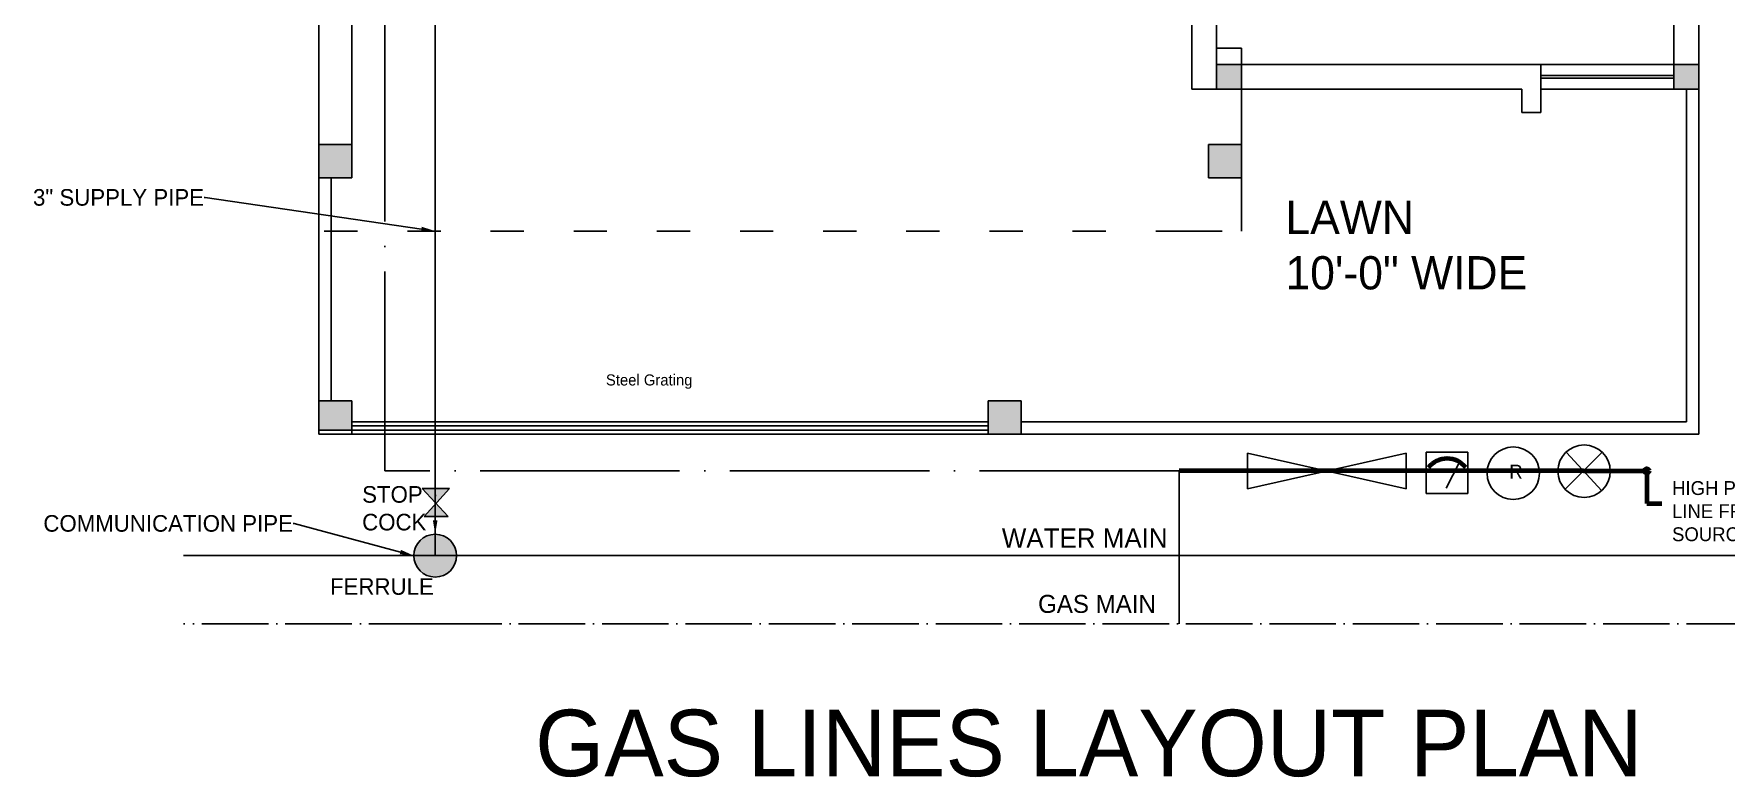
# Model space of a CAD drawing. Header units: inches. Extents: x 15230 to 16216, y 23508 to 24601.
# Drawn here: x 15230 to 15841, y 23508 to 23776 of the extents above; entities that cross this region are included whole.
import ezdxf
from ezdxf import colors
from ezdxf.entities.mleader import LeaderData, LeaderLine
from ezdxf.math import Vec2, Vec3

# ---------------------------------------------------------------- set-up
doc = ezdxf.new("R2010")
doc.units = ezdxf.units.IN
doc.header["$MEASUREMENT"] = 0
doc.linetypes.add('ACAD_ISO03W100', pattern=[30, 12, -18])
doc.linetypes.add('ACAD_ISO04W100', pattern=[30, 24, -3, 0, -3])
for name, color, linetype in [('Layer1', 140, 'Continuous'), ('orange', 20, 'Continuous'), ('shade', 145, 'ACAD_ISO03W100'), ('SUI GAS LINE', 30, 'ACAD_ISO04W100'), ('supply pipe', 140, 'Continuous'), ('TEXT', 31, 'Continuous'), ('WINDOWS', 210, 'Continuous')]:
    doc.layers.add(name, color=color, linetype=linetype)
doc.styles.get("Standard").update_dxf_attribs({"font": ''})
doc.styles.get('Standard').set_extended_font_data('Bahnschrift')

msp = doc.modelspace()

# ---------------------------------------------------------------- hatches: boundary and pattern name
at = {"lineweight": 211, "ltscale": 3}
h = msp.add_hatch(color=256, dxfattribs=at)
h.dxf.hatch_style = 1
h.paths.add_polyline_path([(15812.85, 23618.33, 1), (15811.15, 23618.33, 1)])
at = {"layer": 'Defpoints'}
h = msp.add_hatch(dxfattribs=at)
h.set_pattern_fill('AR-CONC', color=250)
h.set_pattern_definition([(50, (0, 0), (7.1726018, -0.6275213), [0.75, -8.25]), (355, (0, 0), (-1.3875133, 7.5219213), [0.6, -6.6]), (100.451444, (0.598, -0.052), (5.7850885, 6.8943999), [0.637402, -7.0114211]), (46.1842, (0, 2), (10.6724133, -1.6551928), [1.125, -12.375]), (96.635635, (0.889, 1.862), (9.3466195, 9.741186), [0.9561034, -10.5171376]), (351.184164, (0, 2), (9.3466195, 9.741186), [0.9, -9.9]), (21, (1, 1.5), (5.9690705, -4.0261889), [0.75, -8.25]), (326, (1, 1.5), (2.4331533, 7.2515005), [0.6, -6.6]), (71.451445, (1.4974, 1.1645), (8.4022238, 3.2253115), [0.6374019, -7.0114211]), (37.5, (0, 0), (0.12159855, 3.32893854), [0, -6.52, 0, -6.7, 0, -6.625]), (7.5, (0, 0), (2.63069537, 3.9441171), [0, -3.82, 0, -6.37, 0, -2.525]), (327.5, (-2.23, 0), (5.33822436, -0.22554872), [0, -2.5, 0, -7.8, 0, -10.35]), (317.5, (-3.23, 0), (5.8318617, 1.0010498), [0, -3.25, 0, -5.18, 0, -7.35])])
h.paths.add_polyline_path([(15586.33, 23643.61), (15574.33, 23643.61), (15574.33, 23631.61), (15586.33, 23631.61)])
h.paths.add_polyline_path([(15344.83, 23643.61), (15332.83, 23643.61), (15332.83, 23634.11), (15332.83, 23633.11), (15344.83, 23633.11)])
h.paths.add_polyline_path([(15344.83, 23736.16), (15332.83, 23736.16), (15332.83, 23724.16), (15344.83, 23724.16)])
h.paths.add_polyline_path([(15344.83, 23855.1), (15332.83, 23855.1), (15332.83, 23843.1), (15344.83, 23843.1)])
h.paths.add_polyline_path([(15394.33, 23855.1), (15385.33, 23855.1), (15385.33, 23846.1), (15394.33, 23846.1)])
h.paths.add_polyline_path([(15583.33, 23855.1), (15581.75, 23855.1), (15574.33, 23855.1), (15574.33, 23846.1), (15583.33, 23846.1)])
h.paths.add_polyline_path([(15665.83, 23855.1), (15656.83, 23855.1), (15656.83, 23846.1), (15665.83, 23846.1)])
h.paths.add_polyline_path([(15665.83, 23765.1), (15656.83, 23765.1), (15656.83, 23756.1), (15665.83, 23756.1)])
h.paths.add_polyline_path([(15665.83, 23736.16), (15653.83, 23736.16), (15653.83, 23724.16), (15665.83, 23724.16)])
h.paths.add_polyline_path([(15830.83, 23765.1), (15821.83, 23765.1), (15821.83, 23756.1), (15830.83, 23756.1)])
h.paths.add_polyline_path([(15830.83, 23945.1), (15821.83, 23945.1), (15821.83, 23936.1), (15830.83, 23936.1)])
h.paths.add_polyline_path([(15665.83, 23945.1), (15656.83, 23945.1), (15656.83, 23936.1), (15665.83, 23936.1)])
h.paths.add_polyline_path([(15394.33, 23960.1), (15385.33, 23960.1), (15385.33, 23951.1), (15394.33, 23951.1)])
h.paths.add_polyline_path([(15344.83, 23960.1), (15332.83, 23960.1), (15332.83, 23951.1), (15344.83, 23951.1)])
h.paths.add_polyline_path([(15344.83, 24043.89), (15332.83, 24043.89), (15332.83, 24031.89), (15344.83, 24031.89)])
h.paths.add_polyline_path([(15583.33, 24089.08), (15574.33, 24089.09), (15574.33, 24080.1), (15583.33, 24080.1)])
h.paths.add_polyline_path([(15830.83, 24190.1), (15821.83, 24190.1), (15821.83, 24181.1), (15830.83, 24181.1)])
h.paths.add_polyline_path([(15830.83, 24074.1), (15821.83, 24074.1), (15821.83, 24065.1), (15830.83, 24065.1)])
h.paths.add_polyline_path([(15830.83, 24259.1), (15821.83, 24259.1), (15821.83, 24250.1), (15830.83, 24250.1)])
h.paths.add_polyline_path([(15689.83, 24259.1), (15677.83, 24259.1), (15677.83, 24250.1), (15689.83, 24250.1)])
h.paths.add_polyline_path([(15583.33, 24254.1), (15574.33, 24254.1), (15574.33, 24245.1), (15583.33, 24245.1)])
h.paths.add_polyline_path([(15586.33, 24310.1), (15574.33, 24310.1), (15574.33, 24301.1), (15586.33, 24301.1)])
h.paths.add_polyline_path([(15394.33, 24254.1), (15385.33, 24254.1), (15385.33, 24245.1), (15394.33, 24245.1)])
h.paths.add_polyline_path([(15394.33, 24395.1), (15385.33, 24395.1), (15385.33, 24386.1), (15385.33, 24385.1), (15394.33, 24385.1), (15394.33, 24386.1)])
h.paths.add_polyline_path([(15394.33, 24476.1), (15385.33, 24476.1), (15385.33, 24467.1), (15394.33, 24467.1)])
at = {"layer": 'Layer1'}
h = msp.add_hatch(color=256, dxfattribs=at)
h.dxf.hatch_style = 1
h.paths.add_polyline_path([(15375.16, 23606.64), (15374.86, 23606.31), (15374.86, 23601.92), (15379.52, 23601.92)])
h.paths.add_polyline_path([(15374.86, 23606.31), (15370.91, 23601.92), (15374.86, 23601.92)])
h.paths.add_polyline_path([(15374.86, 23612.04), (15370.15, 23612.04), (15374.86, 23606.96)])
h.paths.add_polyline_path([(15380.03, 23612.04), (15374.86, 23612.04), (15374.86, 23606.96), (15375.16, 23606.64)])
at = {"layer": 'supply pipe'}
h = msp.add_hatch(color=256, dxfattribs=at)
h.dxf.hatch_style = 1
h.paths.add_polyline_path([(15374.86, 23595.47), (15374.86, 23587.75), (15382.59, 23587.75, 0.414214)])
h.paths.add_polyline_path([(15374.86, 23595.47, 0.414214), (15367.13, 23587.75), (15374.86, 23587.75)])
h.paths.add_polyline_path([(15382.59, 23587.75), (15374.86, 23587.75), (15367.13, 23587.75, 1)])

# ---------------------------------------------------------------- linework, layer by layer
for p, q in [((15656.83, 23765.1), (15656.83, 23936.1)), ((15332.83, 23846.1), (15332.83, 23704.1)), ((15656.83, 23846.1), (15656.83, 23756.1)), ((15647.83, 23756.1), (15647.83, 23836.93)), ((15821.83, 23810.1), (15821.83, 23765.1)), ((15830.83, 23810.1), (15830.83, 23765.1)), ((15656.83, 23756.1), (15656.83, 23770.94)), ((15656.83, 23770.94), (15665.83, 23770.94)), ((15665.83, 23770.94), (15665.83, 23756.1)), ((15656.83, 23765.1), (15656.83, 23756.1)), ((15821.83, 23765.1), (15665.83, 23765.1)), ((15821.83, 23765.1), (15821.83, 23756.1)), ((15830.83, 23765.1), (15821.83, 23765.1)), ((15830.83, 23765.1), (15830.83, 23756.1)), ((15830.83, 23756.1), (15830.83, 23765.1)), ((15656.83, 23756.1), (15647.83, 23756.1)), ((15665.83, 23756.1), (15656.83, 23756.1)), ((15766.89, 23756.1), (15665.83, 23756.1)), ((15821.83, 23756.1), (15773.83, 23756.1)), ((15821.83, 23756.1), (15830.83, 23756.1)), ((15821.83, 23756.1), (15830.83, 23756.1)), ((15826.33, 23704.1), (15826.33, 23756.1)), ((15826.33, 23756.1), (15826.33, 23636.1)), ((15830.83, 23704.1), (15830.83, 23756.1)), ((15332.83, 23704.1), (15332.83, 23634.11)), ((15337.33, 23704.1), (15337.33, 23643.61)), ((15830.83, 23704.1), (15830.83, 23636.11)), ((15725.27, 23611.93), (15668, 23624.72)), ((15668, 23624.72), (15668, 23611.93)), ((15668, 23611.93), (15725.27, 23624.72)), ((15725.27, 23624.72), (15725.27, 23611.93)), ((15782.59, 23611.77), (15795.78, 23624.95)), ((15783.05, 23624.95), (15795.78, 23611.13))]:
    msp.add_line(p, q)
at = {"lineweight": 211, "ltscale": 3}
for p, q in [((15789.15, 23618.33), (15643.26, 23618.33)), ((15789.15, 23618.33), (15812, 23618.33)), ((15812, 23618.33), (15812, 23606.6)), ((15812, 23606.6), (15817.5, 23606.6))]:
    msp.add_line(p, q, dxfattribs=at)
for centre in [(15763.86, 23617.52), (15789.41, 23618.24)]:
    msp.add_circle(centre, 9.46)
msp.add_circle((15812, 23618.33), 0.847, dxfattribs=at)
at = {"layer": 'Defpoints'}
for p, q in [((15344.83, 23724.16), (15344.83, 23855.1)), ((15665.83, 23770.94), (15665.83, 23704.93)), ((15665.83, 23765.1), (15656.83, 23765.1)), ((15665.83, 23756.1), (15665.83, 23736.16)), ((15766.89, 23747.7), (15766.89, 23756.1)), ((15773.83, 23756.1), (15773.83, 23747.7)), ((15773.83, 23747.7), (15766.89, 23747.7)), ((15332.83, 23724.16), (15332.83, 23736.16)), ((15332.83, 23736.16), (15344.83, 23736.16)), ((15665.83, 23736.16), (15653.83, 23736.16)), ((15653.83, 23736.16), (15653.83, 23724.16)), ((15332.83, 23724.16), (15344.83, 23724.16)), ((15337.33, 23704.1), (15337.33, 23724.16)), ((15653.83, 23724.16), (15665.83, 23724.16)), ((15344.83, 23643.61), (15332.83, 23643.61)), ((15344.83, 23631.61), (15344.83, 23643.61)), ((15574.33, 23631.61), (15574.33, 23643.61)), ((15574.33, 23643.61), (15586.33, 23643.61)), ((15586.33, 23643.61), (15586.33, 23631.61)), ((15332.83, 23634.11), (15332.83, 23631.61)), ((15574.33, 23633.11), (15332.83, 23633.11)), ((15826.33, 23631.61), (15332.83, 23631.61)), ((15332.83, 23631.61), (15344.83, 23631.61)), ((15574.33, 23636.11), (15344.83, 23636.11)), ((15574.33, 23634.61), (15344.83, 23634.61)), ((15826.33, 23636.11), (15586.33, 23636.11)), ((15826.33, 23631.61), (15830.83, 23631.61)), ((15830.83, 23636.11), (15830.83, 23631.61)), ((15732.41, 23625.16), (15747.41, 23625.16)), ((15732.41, 23625.16), (15732.41, 23610.16)), ((15747.41, 23610.16), (15747.41, 23625.16)), ((15739.64, 23612.07), (15744.45, 23621.44)), ((15732.41, 23610.16), (15747.41, 23610.16))]:
    msp.add_line(p, q, dxfattribs=at)
at = {"layer": 'Defpoints', "lineweight": 200}
msp.add_arc((15739.98, 23614.18), 8.63, 38.68218, 141.31782, dxfattribs=at)
at = {"layer": 'Layer1'}
for p, q in [((15374.86, 23612.04), (15370.15, 23612.04)), ((15370.15, 23612.04), (15380.03, 23612.04)), ((15380.03, 23612.04), (15370.15, 23612.04)), ((15370.15, 23612.04), (15379.52, 23601.92)), ((15370.91, 23601.92), (15380.03, 23612.04)), ((15374.86, 23601.92), (15374.86, 23612.04)), ((15374.86, 23601.92), (15370.91, 23601.92)), ((15370.91, 23601.92), (15379.52, 23601.92)), ((15374.86, 23601.92), (15370.91, 23601.92)), ((15374.86, 23595.47), (15374.86, 23601.92)), ((15374.86, 23587.75), (15374.86, 23595.47))]:
    msp.add_line(p, q, dxfattribs=at)
msp.add_circle((15374.86, 23587.75), 7.73, dxfattribs=at)
at = {"layer": 'shade'}
for q in [(15332.83, 23704.93), (15665.83, 23704.93)]:
    msp.add_line((15646.85, 23704.93), q, dxfattribs=at)
at = {"layer": 'SUI GAS LINE', "ltscale": 3}
for p, q in [((15356.67, 23618.33), (15356.67, 24494.58)), ((15643.26, 23618.33), (15356.67, 23618.33)), ((15643.26, 23618.33), (15643.26, 23563.19))]:
    msp.add_line(p, q, dxfattribs=at)
at = {"layer": 'SUI GAS LINE'}
for q in [(15284.01, 23563.19), (15969.07, 23563.19)]:
    msp.add_line((15374.86, 23563.19), q, dxfattribs=at)
at = {"layer": 'supply pipe'}
for p, q in [((15374.86, 23609.45), (15374.86, 23922.25)), ((15374.86, 23587.75), (15284.01, 23587.75)), ((15374.86, 23587.75), (15969.07, 23587.75))]:
    msp.add_line(p, q, dxfattribs=at)
at = {"layer": 'WINDOWS'}
for p, q in [((15773.83, 23756.1), (15773.83, 23765.1)), ((15773.83, 23765.1), (15821.83, 23765.1)), ((15773.83, 23761.1), (15821.83, 23761.1)), ((15821.83, 23760.1), (15773.83, 23760.1)), ((15821.83, 23765.1), (15821.83, 23756.1)), ((15821.83, 23756.1), (15773.83, 23756.1))]:
    msp.add_line(p, q, dxfattribs=at)

# ---------------------------------------------------------------- texts
at = {"insert": (15762.42, 23620.57), "char_height": 5, "attachment_point": 1}
msp.add_mtext_dynamic_manual_height_columns('R', width=28.4817, gutter_width=1, heights=[0], dxfattribs=at)
at = {"lineweight": 211, "ltscale": 3, "insert": (15410.94, 23532.13), "char_height": 24, "attachment_point": 1}
msp.add_mtext_dynamic_manual_height_columns('GAS LINES LAYOUT PLAN', width=439.9257, gutter_width=1, heights=[0], dxfattribs=at)
at = {"layer": 'Layer1', "attachment_point": 1}
for s, width, insert, char_height in [('STOP COCK', 29.5353, (15348.51, 23612.86), 6), ('WATER MAIN', 274.3309, (15579.33, 23597.59), 7), ('FERRULE', 44.4947, (15336.91, 23579.62), 6)]:
    msp.add_mtext_dynamic_manual_height_columns(s, width=width, gutter_width=1, heights=[0], dxfattribs=dict(at, insert=insert, char_height=char_height))
at = {"layer": 'orange', "lineweight": 211, "ltscale": 3, "insert": (15821.15, 23614.65), "char_height": 5, "attachment_point": 1}
msp.add_mtext_dynamic_manual_height_columns('HIGH PRESSURE GAS LINE FROM EXISTING SOURCE OF SUPPLY', width=84.9259, gutter_width=1, heights=[0], dxfattribs=at)
at = {"layer": 'SUI GAS LINE', "lineweight": 211, "ltscale": 3, "insert": (15592.4, 23573.59), "char_height": 6.5, "attachment_point": 1}
msp.add_mtext_dynamic_manual_height_columns('GAS MAIN', width=49.9965, gutter_width=1, heights=[0], dxfattribs=at)
at = {"layer": 'TEXT', "attachment_point": 1}
for s, width, insert, char_height in [('{\\H2x;LAWN\\P10\'-0" WIDE}', 1073.5714, (15681.66, 23715.87), 6), ('Steel Grating', 89.1017, (15436.47, 23653.18), 4)]:
    msp.add_mtext_dynamic_manual_height_columns(s, width=width, gutter_width=1, heights=[0], dxfattribs=dict(at, insert=insert, char_height=char_height))

# ---------------------------------------------------------------- leaders
at = {"layer": 'Layer1'}
ml = msp.add_multileader_mtext('Standard', dxfattribs=at)
ml.set_content('3" SUPPLY PIPE', color=256)
ml.set_leader_properties()
ml.build(insert=Vec2(0, 0))
ml.multileader.update_dxf_attribs({"dogleg_length": 0.36, "arrow_head_size": 5})
ctx = ml.context
ctx.base_point, ctx.char_height, ctx.arrow_head_size, ctx.landing_gap_size, ctx.plane_origin = Vec3(15233.37, 23717.04), 6, 5, 0.09, Vec3(15374.86, 23704.93)
ctx.text_align_type = 2
notes = []
notes.append((ctx, [(0, (1, 1, 0), (15291.9, 23717.04), (-1, 0), 0.36, [(0, [(15374.86, 23704.93)], 0, [])])]))
ctx.mtext.insert, ctx.mtext.alignment, ctx.mtext.flow_direction = Vec3(15291.45, 23720.08), 3, 5
ml = msp.add_multileader_mtext('Standard', dxfattribs=at)
ml.set_content('', color=256)
ml.set_leader_properties()
ml.build(insert=Vec2(0, 0))
ml.multileader.update_dxf_attribs({"dogleg_length": 0.36, "arrow_head_size": 5})
ctx = ml.context
ctx.base_point, ctx.char_height, ctx.arrow_head_size, ctx.landing_gap_size, ctx.plane_origin = Vec3(15375.22, 23609.45), 0.18, 5, 0.09, Vec3(15374.86, 23595.47)
notes.append((ctx, [(0, (1, 1, 0), (15374.86, 23609.45), (1, 0), 0.36, [(0, [(15374.86, 23595.47)], 0, [])])]))
ctx.mtext.insert, ctx.mtext.flow_direction = Vec3(15375.31, 23609.54), 5
ml = msp.add_multileader_mtext('Standard', dxfattribs=at)
ml.set_content('COMMUNICATION PIPE', color=256)
ml.set_leader_properties()
ml.build(insert=Vec2(0, 0))
ml.multileader.update_dxf_attribs({"dogleg_length": 0.36, "arrow_head_size": 5})
ctx = ml.context
ctx.base_point, ctx.char_height, ctx.arrow_head_size, ctx.landing_gap_size, ctx.plane_origin = Vec3(15239.05, 23599.37), 6, 5, 0.09, Vec3(15367.13, 23587.75)
ctx.text_align_type = 2
notes.append((ctx, [(0, (1, 1, 0), (15323.97, 23599.37), (-1, 0), 0.36, [(0, [(15367.13, 23587.75)], 0, [])])]))
ctx.mtext.insert, ctx.mtext.alignment, ctx.mtext.flow_direction = Vec3(15323.52, 23602.4), 3, 5
for ctx, leaders in notes:
    for number, flags, end, landing, length, lines in leaders:
        leader = LeaderData()
        leader.index, (leader.has_last_leader_line, leader.has_dogleg_vector, leader.attachment_direction) = number, flags
        leader.last_leader_point, leader.dogleg_vector, leader.dogleg_length = Vec3(end), Vec3(landing), length
        for number, points, colour, breaks in lines:
            line = LeaderLine()
            line.index, line.vertices, line.color, line.breaks = number, Vec3.list(points), colors.encode_raw_color(colour), breaks
            leader.lines.append(line)
        ctx.leaders.append(leader)

doc.saveas('drawing.dxf')
